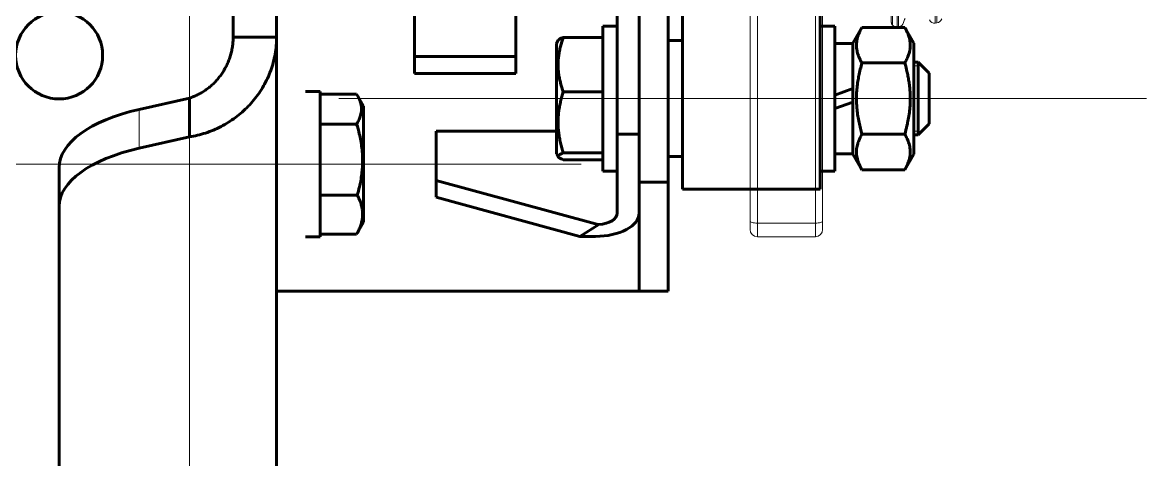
# Model space of a CAD drawing. Header units: millimetres. Extents: x 0 to 1680, y 0 to 594.
# Drawn here: x 260.65 to 266.46, y 501.15 to 503.41 of the extents above; entities that cross this region are included whole.
import ezdxf

# ---------------------------------------------------------------- set-up
doc = ezdxf.new("R2010")
doc.units = ezdxf.units.MM
for name, pattern in [('K5LT32774', [12.7, 6.35, -1.27, 1.27, -1.27, 1.27, -1.27]), ('K5LT32775', [0]), ('K5LT32777', [12.7, 6.35, -1.27, 1.27, -1.27, 1.27, -1.27]), ('K5LT_AXLED', [19.5, 15, -1.5, 1.5, -1.5]), ('K5LT_BASIC', [0]), ('K5LT_THIN', [0])]:
    doc.linetypes.add(name, pattern=pattern)
doc.layers.add('Системный слой', color=7, linetype='Continuous')

# ---------------------------------------------------------------- blocks, each defined once
blk = doc.blocks.new('U668')
at = {"layer": 'Системный слой', "color": 7, "linetype": 'K5LT32777', "lineweight": 18}
for p, q in [((264.4127, 502.3842), (264.4135, 502.3824)), ((264.4135, 502.3824), (264.4156, 502.3806)), ((264.4156, 502.3806), (264.4191, 502.379)), ((264.4191, 502.379), (264.4237, 502.3776)), ((264.4237, 502.3776), (264.4294, 502.3764)), ((264.4294, 502.3764), (264.4359, 502.3756)), ((264.4359, 502.3756), (264.4429, 502.375)), ((264.4429, 502.375), (264.4502, 502.3749))]:
    blk.add_line(p, q, dxfattribs=at)
blk = doc.blocks.new('U672')
at = {"layer": 'Системный слой', "color": 7, "linetype": 'K5LT32777', "lineweight": 18}
for p, q in [((264.787, 502.3824), (264.7849, 502.3806)), ((264.7877, 502.3842), (264.787, 502.3824)), ((264.7576, 502.375), (264.7502, 502.3749)), ((264.7646, 502.3756), (264.7576, 502.375)), ((264.7711, 502.3764), (264.7646, 502.3756)), ((264.7768, 502.3776), (264.7711, 502.3764)), ((264.7814, 502.379), (264.7768, 502.3776)), ((264.7849, 502.3806), (264.7814, 502.379))]:
    blk.add_line(p, q, dxfattribs=at)
blk = doc.blocks.new('U579')
at = {"layer": 'Системный слой', "color": 7, "linetype": 'K5LT32774', "lineweight": 18}
for p, q in [((265.1811, 504.5411), (265.1811, 503.3904)), ((265.173, 504.5278), (265.173, 503.3896)), ((264.4502, 504.0623), (264.4502, 502.3749)), ((265.1488, 503.5557), (265.1488, 503.3983)), ((264.7502, 502.3749), (264.7502, 503.5169)), ((265.3698, 503.4088), (265.3698, 503.5412)), ((265.3779, 503.4096), (265.3779, 503.542)), ((264.4502, 502.3749), (264.7502, 502.3749)), ((264.4502, 502.3749), (264.4502, 502.3045)), ((264.7502, 502.3045), (264.7502, 502.3749))]:
    blk.add_line(p, q, dxfattribs=at)
at = {"layer": 'Системный слой', "color": 7, "linetype": 'K5LT32775', "lineweight": 18}
for p, q in [((264.4127, 502.3842), (264.4127, 504.0483)), ((264.7877, 503.5327), (264.7877, 502.3842)), ((265.1433, 503.4115), (265.1433, 503.5369)), ((265.173, 503.3896), (265.1811, 503.3904)), ((265.3698, 503.4088), (265.3779, 503.4096)), ((264.4127, 502.342), (264.4127, 502.3842)), ((264.7877, 502.3842), (264.7877, 502.342)), ((264.7502, 502.3045), (264.4502, 502.3045))]:
    blk.add_line(p, q, dxfattribs=at)
for centre, radius, start, end in [((265.3784, 503.3634), 0.1781, 157.34719, 164.15327), ((265.375, 503.4395), 0.03, 275.58015, 344.15327), ((265.1621, 503.4115), 0.0187, 180, 224.82997), ((265.17, 503.4194), 0.03, 224.82997, 275.58015), ((265.1782, 503.4202), 0.03, 275.58015, 344.15327), ((265.3669, 503.4387), 0.03, 207.00704, 275.58015), ((264.4502, 502.342), 0.0375, 180, 270), ((264.7502, 502.342), 0.0375, 270, 0)]:
    blk.add_arc(centre, radius, start, end, dxfattribs=at)
at = {"layer": 'Системный слой'}
for name in ['U668', 'U672']:
    blk.add_blockref(name, (0, 0), dxfattribs=at)
blk = doc.blocks.new('U510')
at = {"layer": 'Системный слой', "color": 5, "linetype": 'K5LT_BASIC', "lineweight": 60, "true_color": 0x0000ff}
for p, q in [((263.8384, 507.8358), (263.8384, 502.5858)), ((263.9884, 507.8358), (263.9884, 502.5858)), ((261.7384, 503.3358), (261.7384, 505.7545)), ((261.9634, 503.3358), (261.9634, 505.7545)), ((261.9634, 505.6758), (261.9634, 502.0233)), ((263.7259, 502.8343), (263.7259, 505.4485)), ((262.6759, 503.5475), (262.6759, 503.237)), ((263.2009, 503.5475), (263.2009, 503.237)), ((264.0634, 503.4825), (264.0634, 502.5499)), ((264.7759, 503.4825), (264.7759, 502.5499)), ((263.6509, 503.3937), (263.7259, 503.3937)), ((263.6509, 503.3937), (263.6509, 503.0474)), ((264.7759, 503.3937), (264.8509, 503.3937)), ((264.8509, 503.3937), (264.8509, 503.0187)), ((264.9446, 503.3055), (264.9915, 503.3867)), ((264.9915, 503.3867), (265.2128, 503.3867)), ((265.2128, 503.3867), (265.2596, 503.3055)), ((261.7384, 503.3358), (261.9634, 503.3358)), ((261.9634, 503.3358), (261.9634, 495.8358)), ((263.4204, 503.3202), (263.4109, 503.3037)), ((263.4464, 503.3346), (263.6509, 503.3346)), ((264.0634, 503.3187), (263.9884, 503.3187)), ((263.4109, 503.3037), (263.4109, 503.0473)), ((264.8509, 503.3037), (264.9446, 503.3037)), ((264.9446, 502.7318), (264.9446, 503.3055)), ((265.2596, 502.7318), (265.2596, 503.3055)), ((262.6759, 503.237), (263.2009, 503.237)), ((262.6759, 503.237), (262.6759, 503.1483)), ((263.2009, 503.237), (263.2009, 503.1483)), ((264.9915, 503.2027), (265.2128, 503.2027)), ((265.2596, 503.2062), (265.2821, 503.2062)), ((265.2821, 503.2062), (265.3384, 503.1499)), ((265.2821, 502.8321), (265.2821, 503.2062)), ((265.2821, 502.8321), (265.2821, 503.2062)), ((265.2821, 502.8321), (265.2821, 503.2062)), ((265.2821, 502.8321), (265.2821, 503.2062)), ((265.2821, 502.8321), (265.2821, 503.2062)), ((262.6759, 503.1483), (263.2009, 503.1483)), ((265.3384, 503.1499), (265.3384, 502.8881)), ((262.1134, 503.0545), (262.1884, 503.0545)), ((262.1884, 503.0545), (262.1884, 502.6795)), ((262.3774, 503.0417), (262.1884, 503.0417)), ((262.3774, 503.0417), (262.3805, 503.0364)), ((262.3805, 503.0365), (262.4134, 502.9795)), ((263.4109, 503.0473), (263.4109, 502.7337)), ((263.4464, 503.0535), (263.6509, 503.0535)), ((263.6509, 503.0474), (263.6509, 502.6437)), ((264.9446, 503.0706), (264.8509, 503.0365)), ((261.2516, 502.9624), (261.5134, 503.0215)), ((261.5134, 502.8205), (261.5134, 503.0215)), ((262.4134, 502.5445), (262.4134, 502.9795)), ((264.8509, 503.0187), (264.8509, 502.6437)), ((264.9446, 503.0008), (264.8509, 502.9667)), ((262.3774, 502.8867), (262.1884, 502.8867)), ((262.7884, 502.5943), (262.7884, 502.8505)), ((263.4109, 502.8505), (262.7884, 502.8505)), ((265.2821, 502.8312), (265.3384, 502.8874)), ((265.3384, 502.8881), (265.3384, 502.8874)), ((261.2516, 502.7614), (261.5134, 502.8205)), ((263.8384, 502.8343), (263.7259, 502.8343)), ((263.7259, 502.4261), (263.7259, 502.8343)), ((264.9915, 502.8346), (265.2128, 502.8346)), ((265.2596, 502.8312), (265.2821, 502.8312)), ((265.2821, 502.8312), (265.2821, 502.8321)), ((265.2821, 502.8312), (265.2821, 502.8321)), ((265.2821, 502.8312), (265.2821, 502.8321)), ((265.2821, 502.8312), (265.2821, 502.8321)), ((265.2821, 502.8312), (265.2821, 502.8321)), ((263.4204, 502.7171), (263.4109, 502.7337)), ((263.4464, 502.7376), (263.6509, 502.7376)), ((264.8509, 502.7337), (264.9446, 502.7337)), ((264.9446, 502.7318), (264.9915, 502.6506)), ((265.2128, 502.6506), (265.2596, 502.7318)), ((262.1884, 502.6795), (262.1884, 502.3045)), ((263.4464, 502.7027), (263.6509, 502.7027)), ((264.0634, 502.7187), (263.9884, 502.7187)), ((260.8384, 502.4605), (260.8384, 502.6615)), ((263.6509, 502.6437), (263.7259, 502.6437)), ((264.7759, 502.6437), (264.8509, 502.6437)), ((264.9915, 502.6506), (265.2128, 502.6506)), ((263.6134, 502.3704), (262.7884, 502.5943)), ((262.7884, 502.5943), (262.7884, 502.5081)), ((263.9884, 502.5858), (263.8384, 502.5858)), ((263.8384, 502.5858), (263.8384, 502.0233)), ((263.9884, 502.0233), (263.9884, 502.5858)), ((262.3809, 502.5192), (262.1884, 502.5192)), ((262.4134, 502.3795), (262.4134, 502.5445)), ((262.7884, 502.5081), (263.5319, 502.3064)), ((264.0634, 502.5499), (264.7759, 502.5499)), ((260.8384, 496.5651), (260.8384, 502.4605)), ((262.3805, 502.3226), (262.4134, 502.3795)), ((263.5319, 502.3064), (263.63, 502.3669)), ((262.1134, 502.3045), (262.1884, 502.3045)), ((262.3774, 502.3174), (262.1884, 502.3174)), ((262.3774, 502.3174), (262.3805, 502.3226)), ((263.6134, 502.3064), (263.5319, 502.3064)), ((262.1134, 502.0233), (261.9634, 502.0233)), ((262.2634, 502.0233), (262.1134, 502.0233)), ((263.6884, 502.0233), (262.2634, 502.0233)), ((263.8384, 502.0233), (263.6884, 502.0233)), ((263.9884, 502.0233), (263.8384, 502.0233))]:
    blk.add_line(p, q, dxfattribs=at)
at = {"layer": 'Системный слой', "color": 7, "linetype": 'K5LT_THIN', "lineweight": 18}
for p, q in [((261.5134, 503.4483), (261.5134, 503.0259)), ((265.2596, 503.1874), (265.2821, 503.1874)), ((265.2596, 503.1874), (265.2821, 503.1874)), ((261.2516, 502.7614), (261.2516, 502.9624)), ((265.2596, 502.8499), (265.2821, 502.8499)), ((265.2596, 502.8499), (265.2821, 502.8499)), ((261.5134, 495.8821), (261.5134, 502.8205))]:
    blk.add_line(p, q, dxfattribs=at)
at = {"layer": 'Системный слой', "color": 30, "linetype": 'K5LT_AXLED', "lineweight": 18, "true_color": 0xff8000}
for p, q in [((262.2859, 503.0187), (266.4634, 503.0187)), ((260.1259, 502.6795), (263.5384, 502.6795))]:
    blk.add_line(p, q, dxfattribs=at)
at = {"layer": 'Системный слой', "color": 5, "linetype": 'K5LT_BASIC', "lineweight": 60, "true_color": 0x0000ff}
blk.add_circle((260.8384, 503.242), 0.225, dxfattribs=at)
for centre, major_axis, ratio, start_param, end_param in [((261.5884, 502.6615), (-0.75, 0), 0.449009, 5.178045, 6.283185), ((261.5884, 502.4605), (-0.75, 0), 0.449009, 5.178045, 6.283185), ((263.6134, 502.4261), (-0.225, 0), 0.532089, 1.570796, 3.141593), ((263.6134, 502.4261), (0.1125, 0), 0.532089, 4.860144, 6.283185), ((263.6134, 502.4566), (-0.1055, 0.0585), 0.665943, -4.358981, -4.211226)]:
    blk.add_ellipse(centre, major_axis=major_axis, ratio=ratio, start_param=start_param, end_param=end_param, dxfattribs=at)
for points, knots in [([(264.9915, 503.2027), (264.9867, 503.211), (264.98, 503.224), (264.973, 503.2412), (264.9688, 503.254), (264.9657, 503.2668), (264.9634, 503.2811), (264.9627, 503.297), (264.9641, 503.3141), (264.9676, 503.3317), (264.973, 503.3487), (264.9808, 503.3671), (264.9873, 503.3795), (264.9915, 503.3867)], [0, 0, 0, 0, 1.945465, 3.016035, 3.947921, 4.850567, 5.919264, 7.166831, 8.440034, 9.760373, 11.129164, 12.3065, 14, 14, 14, 14]), ([(265.2128, 503.2027), (265.217, 503.21), (265.2236, 503.2226), (265.2315, 503.2413), (265.2369, 503.2584), (265.2403, 503.2758), (265.2415, 503.2924), (265.2409, 503.308), (265.2387, 503.3227), (265.2352, 503.3366), (265.2307, 503.3498), (265.2238, 503.3665), (265.2174, 503.3787), (265.2128, 503.3867)], [0, 0, 0, 0, 1.718212, 2.913078, 4.295211, 5.613658, 6.849519, 8.019207, 9.115686, 10.162784, 11.160879, 12.12887, 14, 14, 14, 14]), ([(263.4464, 503.0535), (263.4412, 503.068), (263.4342, 503.0901), (263.4271, 503.1201), (263.423, 503.1433), (263.4203, 503.1672), (263.4193, 503.1915), (263.42, 503.2159), (263.4224, 503.2402), (263.4264, 503.2644), (263.4336, 503.296), (263.4409, 503.3193), (263.4464, 503.3346)], [0, 0, 0, 0, 2.070077, 3.108727, 4.176571, 5.271201, 6.385986, 7.494141, 8.603694, 9.721275, 10.830534, 13, 13, 13, 13]), ([(263.4464, 503.3346), (263.4423, 503.3332), (263.4361, 503.3308), (263.4289, 503.3273), (263.4243, 503.3244), (263.4217, 503.322), (263.4207, 503.3207), (263.4204, 503.3202)], [0, 0, 0, 0, 2.386021, 4.050183, 5.770256, 7.220431, 8, 8, 8, 8]), ([(264.9915, 502.8346), (264.9886, 502.8446), (264.9832, 502.8648), (264.9759, 502.896), (264.97, 502.9286), (264.9658, 502.9606), (264.9636, 502.9899), (264.9629, 503.0165), (264.9634, 503.0443), (264.9656, 503.0754), (264.9698, 503.1073), (264.9775, 503.1501), (264.9853, 503.1812), (264.9915, 503.2027)], [0, 0, 0, 0, 1.166892, 2.358496, 3.59715, 4.880479, 5.989602, 6.90218, 7.862425, 9.11502, 10.405772, 11.480488, 14, 14, 14, 14]), ([(265.2128, 502.8346), (265.217, 502.8493), (265.2236, 502.8744), (265.2315, 502.9118), (265.2369, 502.9461), (265.2403, 502.9809), (265.2415, 503.014), (265.2409, 503.0452), (265.2387, 503.0746), (265.2352, 503.1024), (265.2307, 503.1288), (265.2238, 503.1622), (265.2174, 503.1867), (265.2128, 503.2027)], [0, 0, 0, 0, 1.718212, 2.913078, 4.295211, 5.613658, 6.849519, 8.019207, 9.115686, 10.162784, 11.160879, 12.12887, 14, 14, 14, 14]), ([(262.3805, 503.0364), (262.3849, 503.029), (262.3911, 503.0166), (262.3975, 502.999), (262.4012, 502.9838), (262.4028, 502.9684), (262.4024, 502.9534), (262.4001, 502.9395), (262.3966, 502.9267), (262.3923, 502.9153), (262.3863, 502.902), (262.3811, 502.8927), (262.3774, 502.8867)], [0, 0, 0, 0, 1.98689, 3.253454, 4.573931, 5.921363, 7.216739, 8.433105, 9.508244, 10.521168, 11.409661, 13, 13, 13, 13]), ([(263.4464, 503.0535), (263.4412, 503.0372), (263.4342, 503.0124), (263.4271, 502.9786), (263.423, 502.9526), (263.4203, 502.9257), (263.4193, 502.8984), (263.42, 502.871), (263.4224, 502.8437), (263.4264, 502.8165), (263.4336, 502.7809), (263.4409, 502.7547), (263.4464, 502.7376)], [0, 0, 0, 0, 2.070077, 3.108727, 4.176571, 5.271201, 6.385986, 7.494141, 8.603694, 9.721275, 10.830534, 13, 13, 13, 13]), ([(262.3809, 502.5192), (262.385, 502.5334), (262.3914, 502.5576), (262.399, 502.5938), (262.4043, 502.6269), (262.4076, 502.6609), (262.4088, 502.6943), (262.4079, 502.7284), (262.4047, 502.7643), (262.3991, 502.8005), (262.3902, 502.8419), (262.3825, 502.87), (262.3774, 502.8867)], [0, 0, 0, 0, 1.542676, 2.615526, 3.856585, 5.040523, 6.186622, 7.345857, 8.591616, 9.95246, 11.17543, 13, 13, 13, 13]), ([(264.9915, 502.6506), (264.9866, 502.659), (264.9796, 502.6726), (264.9721, 502.6912), (264.9676, 502.7061), (264.9646, 502.7206), (264.963, 502.7355), (264.963, 502.7506), (264.9647, 502.7652), (264.9674, 502.7781), (264.9708, 502.7896), (264.9775, 502.8084), (264.985, 502.8234), (264.9915, 502.8346)], [0, 0, 0, 0, 1.978091, 3.143931, 4.269947, 5.351102, 6.430358, 7.62486, 8.740924, 9.720929, 10.533507, 11.362713, 14, 14, 14, 14]), ([(265.2128, 502.6506), (265.217, 502.6579), (265.2236, 502.6705), (265.2315, 502.6892), (265.2369, 502.7063), (265.2403, 502.7237), (265.2415, 502.7403), (265.2409, 502.7559), (265.2387, 502.7706), (265.2352, 502.7845), (265.2307, 502.7977), (265.2238, 502.8144), (265.2174, 502.8266), (265.2128, 502.8346)], [0, 0, 0, 0, 1.718212, 2.913078, 4.295211, 5.613658, 6.849519, 8.019207, 9.115686, 10.162784, 11.160879, 12.12887, 14, 14, 14, 14]), ([(263.4204, 502.7171), (263.4199, 502.7181), (263.4194, 502.7198), (263.4198, 502.7222), (263.4212, 502.7246), (263.4239, 502.7272), (263.4285, 502.7301), (263.4357, 502.7337), (263.4422, 502.7361), (263.4464, 502.7376)], [0, 0, 0, 0, 1.417731, 2.46394, 3.507564, 4.776322, 6.303777, 7.802565, 10, 10, 10, 10]), ([(263.4464, 502.7027), (263.4423, 502.7041), (263.4361, 502.7065), (263.4289, 502.71), (263.4243, 502.7129), (263.4217, 502.7153), (263.4207, 502.7166), (263.4204, 502.7171)], [0, 0, 0, 0, 2.386021, 4.050183, 5.770256, 7.220431, 8, 8, 8, 8]), ([(262.3809, 502.5192), (262.385, 502.5114), (262.3914, 502.4981), (262.399, 502.4783), (262.4043, 502.4601), (262.4076, 502.4414), (262.4088, 502.423), (262.4079, 502.4044), (262.4047, 502.3846), (262.3991, 502.3647), (262.3902, 502.342), (262.3825, 502.3265), (262.3774, 502.3174)], [0, 0, 0, 0, 1.542676, 2.615526, 3.856585, 5.040523, 6.186622, 7.345857, 8.591616, 9.95246, 11.17543, 13, 13, 13, 13])]:
    blk.add_open_spline(points, degree=3, knots=knots, dxfattribs=at)
for points in [[(261.5134, 503.0215), (261.5203, 503.0237), (261.5342, 503.0287), (261.5548, 503.038), (261.5751, 503.0489), (261.5948, 503.0614), (261.6138, 503.0756), (261.632, 503.0913), (261.6492, 503.1085), (261.6652, 503.127), (261.6799, 503.1469), (261.6932, 503.1678), (261.705, 503.1898), (261.7151, 503.2127), (261.7235, 503.2364), (261.7301, 503.2607), (261.7349, 503.2855), (261.7378, 503.3105), (261.7384, 503.3274), (261.7384, 503.3358)], [(261.5134, 502.8205), (261.5273, 502.8227), (261.555, 502.8283), (261.5962, 502.8401), (261.6367, 502.8552), (261.6762, 502.8737), (261.7143, 502.8954), (261.7506, 502.9202), (261.785, 502.9478), (261.817, 502.9783), (261.8464, 503.0112), (261.873, 503.0465), (261.8965, 503.0838), (261.9168, 503.123), (261.9336, 503.1637), (261.9468, 503.2056), (261.9564, 503.2485), (261.9621, 503.292), (261.9634, 503.3212), (261.9634, 503.3358)]]:
    blk.add_open_spline(points, degree=3, dxfattribs=at)
at = {"layer": 'Системный слой'}
blk.add_blockref('U579', (0, 0), dxfattribs=at)

msp = doc.modelspace()

# ---------------------------------------------------------------- block references
at = {"layer": 'Системный слой'}
msp.add_blockref('U510', (0, 0), dxfattribs=at)

doc.saveas('drawing.dxf')
